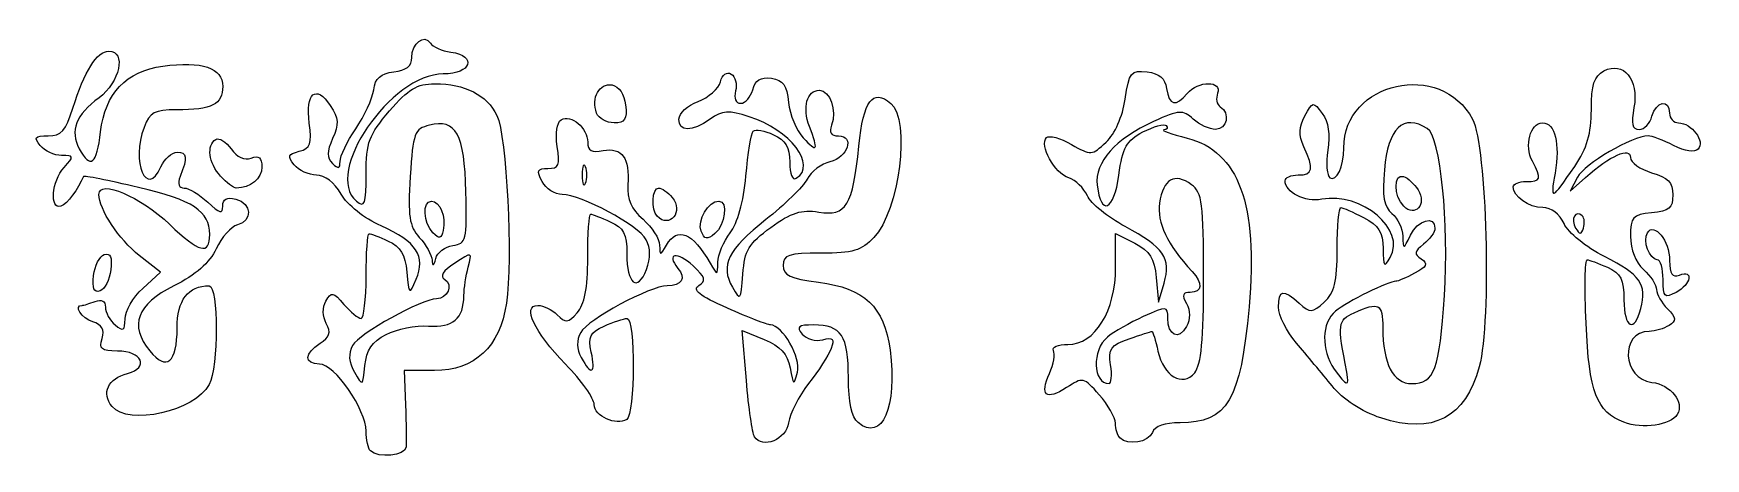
# Model space of a CAD drawing. Extents: x 0 to 257, y 1 to 66.
import ezdxf

# ---------------------------------------------------------------- set-up
doc = ezdxf.new("R2010")
doc.units = 0
doc.layers.add('Image', color=7, linetype='CONTINUOUS')

msp = doc.modelspace()

# ---------------------------------------------------------------- linework, layer by layer
at = {"layer": 'Image', "color": 7}
for points in [[(86.361626, 53.5)], [(28.654988, 43.828741)], [(84.662281, 45.25)], [(210.2, 39.2)], [(95.666667, 37.666667)], [(237.60417, 37.729198)], [(61.25, 35.141397)], [(102.39996, 35.400111)], [(64.311481, 33.188506)], [(9.173062, 28.563902)], [(250, 27.964816)], [(54.073567, 19.538043)], [(165.23249, 14.869296)], [(201.46978, 13.75)], [(12.010569, 8.487265)], [(206.71012, 6.729199)], [(243.98806, 6.062132)], [(110.58894, 3.856098)], [(166.66667, 3.666667)], [(51.666664, 1.666667)]]:
    msp.add_lwpolyline(points, close=True, dxfattribs=at)
for points in [[(236.84733, 43.652589), (235.72857, 41.5), (238.11428, 43.625037)], [(166, 29.83756), (166, 35.05136), (168.93929, 33.531392)], [(16.710575, 26.607574), (19.42115, 29.11965), (16.190754, 31.647816)], [(172.22633, 28.255712), (172.57406, 24.5), (173.43429, 27.404777)], [(109.34235, 12.478268), (108.69554, 20.129968), (112.09777, 18.742258)], [(61.484521, 14), (56.815195, 14), (57.031676, 8.75)]]:
    msp.add_lwpolyline(points, dxfattribs=at)
for points in [[(58, 62.007405), (58, 64.20767), (59.939632, 65.713343), (60.861803, 64.22893)], [(60.861803, 64.22893), (61.212812, 63.663915), (62.625, 63.043763), (64, 62.850815)], [(5.997852, 54.25), (7.744113, 59.881088), (9.713555, 63), (11.523053, 63)], [(11.523053, 63), (14.235114, 63), (13.225054, 58.226264), (10.010061, 55.849317)], [(55.25, 59.816422), (57.159461, 60.03613), (58, 60.705805), (58, 62.007405)], [(64, 62.850815), (68.092901, 62.276474), (67.133959, 59.5), (62.842692, 59.5)], [(201, 48.131447), (201, 58.319953), (215.95472, 61.667718), (220.76175, 52.555315)], [(10.260377, 50.617702), (10.922749, 56.494252), (14.185744, 59.94697), (19.787018, 60.698259)], [(19.787018, 60.698259), (25.856075, 61.51229), (29, 60.450894), (29, 57.587937)], [(62.842692, 59.5), (54.795545, 59.5), (44.367463, 44.259627), (49.5, 40)], [(52.155218, 57.057462), (52.411305, 58.871661), (53.207433, 59.581399), (55.25, 59.816422)], [(105.3669, 58.295019), (105.6616, 59.421949), (106.33733, 59.909554), (107.01981, 59.487757)], [(107.01981, 59.487757), (107.65474, 59.095346), (107.95216, 57.925069), (107.68074, 56.887141)], [(110.31044, 57.079108), (110.70127, 58.573644), (111.50726, 59.065683), (113.17707, 58.829108)], [(167.46848, 55.638384), (168.08854, 59.773262), (168.34738, 60.095381), (170.82022, 59.809647)], [(170.82022, 59.809647), (172.71867, 59.590282), (173.59317, 58.843983), (173.81955, 57.25)], [(239, 54.009225), (239, 57.847178), (239.42471, 59.15693), (240.93055, 59.962834)], [(240.93055, 59.962834), (243.92038, 61.562941), (246.33799, 58.615195), (245.53711, 54.346144)], [(29, 57.587937), (29, 54.82824), (27.359525, 54), (21.893462, 54)], [(42.278675, 51.958992), (41.659935, 56.572037), (43.320907, 57.96606), (45.490595, 54.654698)], [(49.405218, 51.075328), (50.728088, 53.022106), (51.965588, 55.714066), (52.155218, 57.057462)], [(54.577923, 53.820001), (57.466153, 57.194248), (58.806429, 58), (61.53087, 58)], [(61.53087, 58), (66.161377, 58), (69.536038, 56.279555), (71.064319, 53.139728)], [(86.361626, 53.5), (85.477036, 55.805205), (86.792999, 58.185923), (88.746976, 57.815356)], [(88.746976, 57.815356), (89.805588, 57.614593), (90.625342, 56.396949), (90.816422, 54.741449)], [(101.93421, 55.281267), (103.54802, 55.890414), (105.09273, 57.246602), (105.3669, 58.295019)], [(107.68074, 56.887141), (107.38546, 55.757988), (107.70528, 55), (108.47699, 55)], [(108.47699, 55), (109.18635, 55), (110.0114, 55.935599), (110.31044, 57.079108)], [(113.17707, 58.829108), (115.00191, 58.570569), (115.5691, 57.777521), (115.82226, 55.130622)], [(119.02805, 51.426216), (117.90661, 54.375837), (118.61825, 57), (120.5396, 57)], [(120.5396, 57), (122.17014, 57), (123.26835, 53.862896), (122.41569, 51.640877)], [(126.60432, 48.442166), (127.32044, 55.431904), (128.7239, 57.303959), (131.51273, 54.989431)], [(173.81955, 57.25), (174.19099, 54.634635), (175.24551, 54.385964), (177, 56.5)], [(177, 56.5), (178.65292, 58.491643), (182.41257, 58.517532), (181.65066, 56.532025)], [(181.65066, 56.532025), (181.34084, 55.724639), (181.51769, 54.798081), (182.04367, 54.473008)], [(2.217496, 50), (4.241012, 50), (4.914782, 50.757474), (5.997852, 54.25)], [(10.010061, 55.849317), (6.436731, 53.20744), (5.502265, 50.798544), (6.979785, 48.037773)], [(21.893462, 54), (18.533043, 54), (17.799326, 53.602386), (16.927283, 51.308739)], [(45.490595, 54.654698), (46.789446, 52.6724), (46.855175, 51.776251), (45.861653, 49.595706)], [(90.816422, 54.741449), (91.072421, 52.523505), (90.732249, 52), (89.035038, 52)], [(99, 52.586864), (99, 53.459639), (100.32039, 54.672121), (101.93421, 55.281267)], [(109.77023, 52.947716), (106.64655, 53.947731), (105.67602, 53.886497), (103.79773, 52.570888)], [(115.82226, 55.130622), (115.99951, 53.277465), (117.01201, 50.830112), (118.07226, 49.692061)], [(131.51273, 54.989431), (134.57411, 52.448715), (132.81813, 38.564211), (128.9092, 34.403345)], [(164.54418, 49.041504), (165.89847, 50.313791), (167.06445, 52.944112), (167.46848, 55.638384)], [(177.90904, 52.582316), (176.3101, 54.029336), (175.79034, 53.998198), (171.8303, 52.218151)], [(182.04367, 54.473008), (183.63076, 53.492133), (183.11775, 51), (181.32874, 51)], [(195.02875, 53.053728), (196.23454, 55.306759), (196.29674, 55.315521), (197.70153, 53.430221)], [(236.44273, 45.320477), (238.3287, 48.099599), (239, 50.380464), (239, 54.009225)], [(245.53711, 54.346144), (245.06316, 51.819776), (245.25939, 51), (246.33806, 51)], [(248.28975, 53), (248.89755, 55.324239), (251, 55.712109), (251, 53.5)], [(40.728503, 47.639253), (42.471989, 48.095185), (42.708515, 48.754294), (42.278675, 51.958992)], [(51, 44.197557), (51, 48.994556), (51.424324, 50.13573), (54.577923, 53.820001)], [(60.698014, 51.639054), (58.411838, 51.065261), (58.192321, 50.475122), (57.766978, 43.759404)], [(66.307271, 41.407014), (66.090446, 50.302642), (64.794218, 52.667136), (60.698014, 51.639054)], [(71.064319, 53.139728), (72.569636, 50.047082), (73.533278, 31.041823), (72.525514, 24.321572)], [(80.326918, 48.372868), (79.99696, 50.40616), (80.237908, 52.029002), (80.933593, 52.458958)], [(80.933593, 52.458958), (82.445043, 53.393086), (85, 51.22999), (85, 49.016227)], [(89.035038, 52), (87.881244, 52), (86.678209, 52.675), (86.361626, 53.5)], [(103.79773, 52.570888), (100.92779, 50.560693), (99, 50.567118), (99, 52.586864)], [(117, 43.500013), (120.23767, 45.501001), (116.08653, 50.925619), (109.77023, 52.947716)], [(118.07226, 49.692061), (120.24006, 47.365202), (120.43652, 47.721658), (119.02805, 51.426216)], [(122.41569, 51.640877), (121.98591, 50.520908), (122.31945, 50), (123.46634, 50)], [(171.8303, 52.218151), (165.97976, 49.588318), (162.76006, 45.948301), (163.17353, 42.431267)], [(170.19015, 50.598331), (171.83779, 51.450359), (173.44404, 51.889291), (173.7596, 51.573736)], [(173.7596, 51.573736), (174.07515, 51.258181), (173.92083, 50.963785), (173.41667, 50.919523)], [(181.32874, 51), (180.40955, 51), (178.87068, 51.712042), (177.90904, 52.582316)], [(194.89712, 48.326454), (194.07238, 50.136568), (194.10557, 51.328748), (195.02875, 53.053728)], [(197.70153, 53.430221), (198.64912, 52.158503), (198.94462, 50.241262), (198.56773, 47.810356)], [(213.82551, 51.129004), (210.1468, 53.4613), (207.76177, 51.172404), (207.23355, 44.802752)], [(220.76175, 52.555315), (222.95348, 48.400571), (223.68485, 21.69415), (221.80125, 14.597244)], [(229.9446, 46.103514), (228.67371, 48.478194), (229.60271, 52), (231.5, 52)], [(231.5, 52), (233.41834, 52), (234.22753, 48.753636), (233.42085, 44.293713)], [(246.33806, 51), (247.12383, 51), (248.00209, 51.9), (248.28975, 53)], [(251, 53.5), (251, 52.675), (251.6199, 52), (252.37756, 52)], [(252.37756, 52), (254.3632, 52), (256.51948, 49.119479), (255.3839, 47.983902)], [(1, 48.5), (-0.049246, 49.764265), (0.142091, 50), (2.217496, 50)], [(6.979785, 48.037773), (8.695094, 44.832689), (9.697145, 45.620724), (10.260377, 50.617702)], [(16.927283, 51.308739), (14.910223, 46.00347), (17.341229, 40.299869), (19.511256, 45.246248)], [(28.654988, 43.828741), (26.831826, 45.843312), (26.482422, 48.562085), (27.931578, 49.457713)], [(27.931578, 49.457713), (28.443946, 49.774374), (29.505874, 49.115851), (30.291418, 47.99433)], [(45.861653, 49.595706), (44.938076, 47.568676), (44.92996, 46.67004), (45.827123, 45.772874)], [(47, 46.067865), (47, 46.875192), (48.082348, 49.128549), (49.405218, 51.075328)], [(85, 49.016227), (85, 47.723455), (85.611303, 47.394202), (87.382783, 47.732842)], [(109.26517, 43.829016), (109.57289, 47.309967), (110.08722, 50.420565), (110.40811, 50.741456)], [(110.40811, 50.741456), (110.729, 51.062347), (112.11845, 50.811446), (113.49577, 50.183892)], [(113.49577, 50.183892), (115.37918, 49.325754), (116, 48.27922), (116, 45.962435)], [(123.46634, 50), (125.99931, 50), (124.90722, 46.686301), (122.16055, 46.0379)], [(158.79605, 43.564733), (156.6639, 44.241448), (154.26667, 48.600005), (155.40212, 49.73545)], [(155.40212, 49.73545), (155.80196, 50.135298), (157.51572, 49.66664), (159.21047, 48.69399)], [(159.21047, 48.69399), (162.20781, 46.973754), (162.35325, 46.98323), (164.54418, 49.041504)], [(166.49654, 43.974822), (167.08712, 48.268869), (167.65511, 49.287411), (170.19015, 50.598331)], [(173.41667, 50.919523), (172.9125, 50.875263), (174.51089, 50.312761), (176.96864, 49.669523)], [(176.96864, 49.669523), (184.91765, 47.589123), (187.88903, 39.50127), (186.47238, 23.801032)], [(216.46006, 25.501602), (217.19406, 36.696048), (215.84173, 49.850721), (213.82551, 51.129004)], [(247.70142, 50), (245.30932, 50), (237.89184, 45.6623), (236.84733, 43.652589)], [(251.61198, 48.526284), (250.04965, 49.336828), (248.2899, 50), (247.70142, 50)], [(4.277432, 47), (3.159534, 47), (1.684689, 47.675), (1, 48.5)], [(4.654988, 45.171259), (6.206737, 46.885923), (6.183185, 47), (4.277432, 47)], [(19.511256, 45.246248), (20.055065, 46.485812), (21.175, 47.5), (22, 47.5)], [(22, 47.5), (23.547215, 47.5), (23.639189, 46.761613), (22.467103, 43.75)], [(30.291418, 47.99433), (31.190921, 46.710109), (32.326885, 46.188207), (33.35984, 46.584589)], [(33.35984, 46.584589), (34.543129, 47.03866), (35, 46.656873), (35, 45.213978)], [(39.957994, 45.550615), (38.873909, 46.856857), (38.995339, 47.18602), (40.728503, 47.639253)], [(78.901946, 45), (80.583376, 45), (80.793535, 45.497441), (80.326918, 48.372868)], [(87.382783, 47.732842), (90.263584, 48.283542), (91.451722, 46.637717), (91.171983, 42.483989)], [(120.45487, 38.31361), (124.68326, 37.627437), (125.66137, 39.238443), (126.60432, 48.442166)], [(194, 44), (196.27881, 44), (196.46321, 44.889262), (194.89712, 48.326454)], [(198.56773, 47.810356), (198.25309, 45.781052), (198.39949, 43.871136), (198.89305, 43.566099)], [(198.89305, 43.566099), (199.92557, 42.927966), (201, 45.256043), (201, 48.131447)], [(238.11428, 43.625037), (241.88374, 46.982616), (245, 48.365126), (245, 46.679844)], [(245, 46.679844), (245, 45.915056), (246.4625, 44.869881), (248.25, 44.357233)], [(255.3839, 47.983902), (254.80879, 47.408789), (253.36608, 47.616242), (251.61198, 48.526284)], [(4.178557, 39.226186), (2.398363, 38.632788), (2.754012, 43.070705), (4.654988, 45.171259)], [(7.606787, 43.773454), (6.85626, 41.851548), (5.1114, 39.537133), (4.178557, 39.226186)], [(16.062064, 42.102963), (11.470395, 43.172132), (7.66552, 43.923853), (7.606787, 43.773454)], [(22.467103, 43.75), (22.033026, 42.634662), (22.254779, 42), (23.07856, 42)], [(31.0732, 42), (30.653426, 42), (29.565231, 42.822933), (28.654988, 43.828741)], [(35, 45.213978), (35, 43.436453), (33.244959, 42), (31.0732, 42)], [(43.372445, 43.993677), (42.202289, 43.997177), (40.665786, 44.697777), (39.957994, 45.550615)], [(47.15167, 41.083968), (46.143811, 42.855632), (44.670692, 43.989819), (43.372445, 43.993677)], [(45.827123, 45.772874), (46.724291, 44.875709), (47, 44.945052), (47, 46.067865)], [(49.5, 40), (50.802084, 38.919366), (51, 39.473209), (51, 44.197557)], [(57.766978, 43.759404), (57.382671, 37.691612), (57.610281, 36.161126), (59.1536, 34.435549)], [(78, 43), (77.097802, 44.685773), (77.23951, 45), (78.901946, 45)], [(84.662281, 45.25), (84.384868, 45.9375), (84.157895, 45.375), (84.157895, 44)], [(84.157895, 44), (84.157895, 42.625), (84.384868, 42.0625), (84.662281, 42.75)], [(84.662281, 42.75), (84.939693, 43.4375), (84.939693, 44.5625), (84.662281, 45.25)], [(106.85283, 35.115154), (108.00081, 36.592769), (108.91851, 39.907681), (109.26517, 43.829016)], [(116, 45.962435), (116, 44.163442), (116.416, 43.13908), (117, 43.500013)], [(122.16055, 46.0379), (120.87962, 45.735515), (119.30699, 44.52799), (118.6658, 43.354511)], [(163.17353, 42.431267), (163.74218, 37.594186), (165.74706, 38.525461), (166.49654, 43.974822)], [(177.6528, 42.510524), (175.05675, 44.410777), (173.28542, 43.398054), (172.74318, 39.703538)], [(192, 43.122445), (192, 43.6051), (192.9, 44), (194, 44)], [(207.23355, 44.802752), (206.8921, 40.685301), (207.16455, 39.108315), (208.39364, 38.088268)], [(210.2, 39.2), (208.65329, 40.746712), (208.63669, 44.287771), (210.1786, 43.773814)], [(210.1786, 43.773814), (210.8268, 43.557745), (211.82919, 42.632631), (212.40612, 41.718005)], [(229, 43), (231.29099, 43), (231.40503, 43.374684), (229.9446, 46.103514)], [(233.42085, 44.293713), (232.64315, 39.993957), (232.88347, 40.075613), (236.44273, 45.320477)], [(248.25, 44.357233), (250.78449, 43.63035), (251.5, 42.882996), (251.5, 40.962573)], [(10, 41.029795), (10, 43.391506), (16.414054, 40.672937), (20.833555, 36.43804)], [(27, 34.867887), (27, 38.446847), (24.412095, 40.158659), (16.062064, 42.102963)], [(23.07856, 42), (23.789456, 42), (25.412601, 41.021559), (26.685549, 39.825686)], [(53.316146, 36.184352), (50.693837, 37.344324), (48.111425, 39.396863), (47.15167, 41.083968)], [(64.311481, 33.188506), (66.371282, 33.481679), (66.488665, 33.965052), (66.307271, 41.407014)], [(81.068427, 41), (79.969495, 41), (78.588702, 41.9), (78, 43)], [(91.171983, 42.483989), (91.022216, 40.260152), (91.670679, 38.777523), (93.48188, 37.202704)], [(95.666667, 37.666667), (94.689595, 38.643739), (94.852933, 42), (95.877555, 42)], [(95.877555, 42), (96.360211, 42), (97.298951, 41.344712), (97.963645, 40.543805)], [(118.6658, 43.354511), (118.02461, 42.181032), (115.17355, 39.389237), (112.3301, 37.150521)], [(161.66972, 40.814156), (161.14408, 41.992168), (159.85092, 43.229927), (158.79605, 43.564733)], [(179.5, 28.231627), (179.5, 39.647328), (179.28407, 41.316471), (177.6528, 42.510524)], [(197.63817, 40.271164), (195.07075, 39.780371), (192, 41.33328), (192, 43.122445)], [(208.14119, 31.359159), (210.61458, 35.615511), (203.7507, 41.439647), (197.63817, 40.271164)], [(212.40612, 41.718005), (213.79064, 39.523029), (211.96301, 37.43699), (210.2, 39.2)], [(227, 42.2), (227, 42.64), (227.9, 43), (229, 43)], [(231.53948, 39), (229.40023, 39), (227, 40.691983), (227, 42.2)], [(16.190754, 31.647816), (13.055603, 34.10144), (10, 38.732153), (10, 41.029795)], [(26.685549, 39.825686), (28.544989, 38.078833), (29, 37.96213), (29, 39.232066)], [(29, 39.232066), (29, 40.320431), (29.622928, 40.649861), (31, 40.289749)], [(31, 40.289749), (33.46487, 39.645171), (33.633349, 36.983692), (31.25, 36.340461)], [(61.25, 35.141397), (59.741103, 36.660679), (59.590849, 40), (61.031385, 40)], [(61.031385, 40), (62.325487, 40), (63.275258, 37.62967), (62.834574, 35.49981)], [(93.964235, 34.066824), (92.769852, 36.298552), (84.02509, 41), (81.068427, 41)], [(97.963645, 40.543805), (99.739948, 38.403491), (97.604567, 35.728766), (95.666667, 37.666667)], [(102.39996, 35.400111), (101.76769, 37.047778), (103.51499, 40), (105.12244, 40)], [(105.12244, 40), (106.56354, 40), (106.11582, 36.341011), (104.51183, 35.009821)], [(113.11096, 35.965421), (116.25984, 38.246454), (117.81145, 38.742578), (120.45487, 38.31361)], [(167.4687, 36.086158), (164.80491, 37.508546), (162.19537, 39.636145), (161.66972, 40.814156)], [(172.74318, 39.703538), (172.30268, 36.702212), (173.89447, 33.364646), (177.75, 29.205559)], [(200, 32.654988), (200, 36.144744), (200.24735, 39), (200.54966, 39)], [(200.54966, 39), (200.85197, 39), (202.42697, 38.313444), (204.04966, 37.47432)], [(234.80163, 36.536028), (234.11772, 38.037057), (232.84284, 39), (231.53948, 39)], [(237.60417, 37.729167), (236.58765, 38.745682), (235.74892, 37.215275), (236.58295, 35.865785)], [(251.5, 40.962573), (251.5, 38.915231), (250.952, 38.447163), (248.25, 38.186642)], [(20.833555, 36.43804), (25.396198, 32.065979), (27, 31.657605), (27, 34.867887)], [(31.25, 36.340461), (30.2875, 36.080696), (28.825, 34.435325), (28, 32.684081)], [(58.674693, 28), (60.204953, 31.513076), (58.708153, 33.799213), (53.316146, 36.184352)], [(85, 31.328741), (85, 34.997933), (85.203826, 38), (85.452947, 38)], [(85.452947, 38), (85.702068, 38), (87.052068, 37.477768), (88.452947, 36.839485)], [(88.452947, 36.839485), (90.52854, 35.893782), (91, 34.979204), (91, 31.898502)], [(93.48188, 37.202704), (94.866846, 35.998491), (96.013684, 34.222751), (96.030409, 33.256613)], [(97.080099, 33.250013), (98.759938, 36.134122), (101.08088, 35.182101), (103.78436, 30.500013)], [(112.3301, 37.150521), (106.51059, 32.568668), (105.2953, 30.116383), (107.1946, 26.787773)], [(108.80929, 28.786677), (109.07573, 32.47947), (109.67169, 33.474026), (113.11096, 35.965421)], [(173.43429, 27.404777), (174.56639, 31.227618), (173.40649, 32.915567), (167.4687, 36.086158)], [(204.04966, 37.47432), (206.37719, 36.270708), (207.00642, 35.267991), (207.03041, 32.72432)], [(208.39364, 38.088268), (209.27714, 37.355031), (210.03046, 35.797711), (210.06768, 34.627555)], [(211.22049, 34.75), (212.3452, 37.082051), (215, 37.861907), (215, 35.860243)], [(241.00913, 31.495373), (238.18632, 32.9258), (235.42487, 35.168172), (234.80163, 36.536028)], [(237.78725, 35.861785), (238.01885, 36.55657), (237.93646, 37.396906), (237.60417, 37.729198)], [(248.25, 38.186642), (245.30723, 37.902905), (245, 37.563063), (245, 34.591629)], [(247.58578, 35.1388), (248.63166, 36.83106), (251, 33.896929), (251, 30.90894)], [(51, 28.5), (51, 32.075), (51.203826, 35), (51.452947, 35)], [(51.452947, 35), (51.702068, 35), (53.028571, 34.488474), (54.400733, 33.863275)], [(54.400733, 33.863275), (56.263102, 33.014723), (56.983051, 31.810545), (57.240645, 29.113275)], [(59.1536, 34.435549), (60.16912, 33.300101), (61.052201, 31.725101), (61.116001, 30.935549)], [(62.834574, 35.49981), (62.565919, 34.201383), (62.253721, 34.130768), (61.25, 35.141397)], [(94.002015, 29.505301), (94.675184, 31.275869), (94.662881, 32.761395), (93.964235, 34.066824)], [(104.51183, 35.009821), (103.30601, 34.009079), (102.90533, 34.083128), (102.39996, 35.400111)], [(104.96959, 30.615154), (104.98629, 31.778482), (105.83377, 33.803482), (106.85283, 35.115154)], [(128.9092, 34.403345), (127.02617, 32.398956), (125.68431, 32), (120.82569, 32)], [(168.93929, 33.531392), (171.26197, 32.330288), (171.95154, 31.223539), (172.22633, 28.255712)], [(210.06768, 34.627555), (210.13458, 32.525807), (210.14848, 32.527293), (211.22049, 34.75)], [(213.25, 33.379246), (211.80112, 32.268791), (211.73833, 31.881163), (212.8851, 31.12649)], [(215, 35.860243), (215, 35.233376), (214.2125, 34.116927), (213.25, 33.379246)], [(236.58295, 35.865785), (237.21298, 34.846368), (237.44853, 34.845579), (237.78725, 35.861785)], [(245, 34.591629), (245, 32.579967), (245.77399, 30.609519), (247, 29.5)], [(249.10699, 31), (247.91679, 31), (246.83944, 33.931195), (247.58578, 35.1388)], [(9.173062, 28.563902), (9.352878, 30.093925), (10.097122, 31.542006), (10.826938, 31.781861)], [(10.826938, 31.781861), (11.762172, 32.089225), (12.057366, 31.396768), (11.826938, 29.436098)], [(28, 32.684081), (27.001124, 30.563746), (24.829587, 28.664794), (21.5, 27)], [(61.116001, 30.935549), (61.195271, 29.954528), (61.373052, 30.03462), (61.677483, 31.188506)], [(61.677483, 31.188506), (61.922497, 32.117184), (63.107796, 33.017184), (64.311481, 33.188506)], [(66.661678, 29.870041), (67.294185, 32.233132), (67.288105, 32.23488), (64.588355, 30.465935)], [(83.384708, 22.872604), (84.531981, 24.140326), (85, 26.59043), (85, 31.328741)], [(91, 31.898502), (91, 27.263948), (92.649807, 25.948725), (94.002015, 29.505301)], [(96.030409, 33.256613), (96.059339, 31.585402), (96.110369, 31.585081), (97.080099, 33.250013)], [(101.17049, 30.055796), (98.74471, 32.315749), (96.908402, 32.020221), (98.848823, 29.682157)], [(120.82569, 32), (115.78538, 32), (115, 31.745906), (115, 30.115223)], [(198, 24.5), (199.59969, 25.947698), (200, 27.579967), (200, 32.654988)], [(207.03041, 32.72432), (207.05681, 29.928661), (207.20445, 29.747168), (208.14119, 31.359159)], [(212.8851, 31.12649), (213.98514, 30.402566), (213.77934, 29.952274), (211.8851, 28.938507)], [(238.18416, 21.25), (237.95494, 26.6125), (238.02355, 31), (238.33664, 31)], [(238.33664, 31), (238.64973, 31), (240.05207, 30.477768), (241.45295, 29.839485)], [(246.58879, 23.497764), (247.53859, 27.282033), (246.56229, 28.681357), (241.00913, 31.495373)], [(250, 27.964816), (250, 29.634167), (249.59814, 31), (249.10699, 31)], [(251, 30.90894), (251, 28.789853), (251.38319, 28.209814), (252.5, 28.638374)], [(10.173062, 26.218139), (9.237829, 25.910775), (8.942634, 26.603232), (9.173062, 28.563902)], [(11.826938, 29.436098), (11.647122, 27.906075), (10.902878, 26.457994), (10.173062, 26.218139)], [(50.222241, 22), (50.650008, 22), (51, 24.925), (51, 28.5)], [(57.240645, 29.113275), (57.578592, 25.574613), (57.608205, 25.551624), (58.674693, 28)], [(64.588355, 30.465935), (62.75376, 29.263863), (62.263665, 28.45508), (63.068447, 27.957697)], [(65.998342, 25.5), (66.014272, 26.6), (66.312775, 28.566519), (66.661678, 29.870041)], [(98.848823, 29.682157), (100.12207, 28.147988), (99.409085, 27), (97.183005, 27)], [(102.04458, 27.027554), (103.22037, 27.754228), (103.06567, 28.290163), (101.17049, 30.055796)], [(103.78436, 30.500013), (104.92422, 28.525928), (104.93958, 28.52742), (104.96959, 30.615154)], [(107.1946, 26.787773), (108.43623, 24.611759), (108.51511, 24.709407), (108.80929, 28.786677)], [(115, 30.115223), (115, 28.583705), (116.01706, 28.103374), (120.4264, 27.552463)], [(158.69098, 18.006833), (162.85448, 18.016961), (166, 23.108451), (166, 29.83756)], [(177.75, 29.205559), (179.44999, 27.371725), (179.32175, 26), (177.45031, 26)], [(178.14499, 13.673433), (179.13099, 14.86055), (179.5, 18.825252), (179.5, 28.231627)], [(211.8851, 28.938507), (210.57329, 28.236451), (209.275, 27.677154), (209, 27.695625)], [(241.45295, 29.839485), (243.53859, 28.889203), (244, 27.98343), (244, 24.839485)], [(247, 29.5), (248.1, 28.504514), (249, 27.116912), (249, 26.416441)], [(252.5, 28.638374), (254.74005, 29.497963), (254.3116, 27.237131), (252, 26)], [(14, 21.925304), (14, 23.118911), (15.219759, 25.225932), (16.710575, 26.607574)], [(21.5, 27), (15.785646, 24.142823), (14.599432, 20.951197), (17.78825, 17.013173)], [(22, 20.523833), (22, 24.820423), (23.660643, 27), (26.934259, 27)], [(26.934259, 27), (28.349243, 27), (28.337072, 14.498341), (26.919509, 11.8496)], [(44.834449, 24.668658), (45.659062, 26.14216), (45.942988, 26.089448), (47.598965, 24.155408)], [(63.068447, 27.957697), (64.399396, 27.135126), (63.476973, 25), (61.790655, 25)], [(97.183005, 27), (94.609187, 27), (84.968981, 21.810558), (83.927398, 19.864343)], [(106.43241, 23.572309), (102.12904, 25.475464), (100.9876, 26.374304), (102.04458, 27.027554)], [(120.4264, 27.552463), (127.4551, 26.674284), (130.50575, 23.783517), (131.38306, 17.170007)], [(177.45031, 26), (176.27684, 26), (176.13487, 25.581422), (176.86552, 24.275823)], [(191, 23.722861), (191, 26.430356), (191.71252, 26.570141), (194.17126, 24.345012)], [(209, 27.695625), (207.99207, 27.763325), (201.44918, 24.537084), (199.75, 23.134528)], [(249, 26.416441), (249, 25.71597), (249.74798, 24.394876), (250.66218, 23.480678)], [(252, 26), (250.20419, 25.038912), (250, 25.23951), (250, 27.964816)], [(9.04179, 21.486736), (7.335176, 22.028395), (6.061511, 24), (7.418213, 24)], [(7.418213, 24), (7.648229, 24), (8.548229, 24.273145), (9.418212, 24.606989)], [(9.418212, 24.606989), (10.422841, 24.992501), (11, 24.672301), (11, 23.729434)], [(11, 23.729434), (11, 22.912934), (11.675, 21.684689), (12.5, 21)], [(44.887609, 21.210008), (44.288328, 22.329775), (44.267938, 23.656359), (44.834449, 24.668658)], [(47.598965, 24.155408), (48.613999, 22.969934), (49.794473, 22), (50.222241, 22)], [(61.790655, 25), (59.52544, 25), (49.883861, 19.65151), (48.927398, 17.864343)], [(60.57174, 20.822107), (64.338522, 20.568428), (65.946997, 21.954981), (65.998342, 25.5)], [(72.525514, 24.321572), (71.519159, 17.610719), (67.65677, 14), (61.484521, 14)], [(81.606266, 14.965651), (76.772469, 19.954147), (74.871393, 24), (77.361184, 24)], [(77.361184, 24), (78.183961, 24), (79.512404, 23.344738), (80.31328, 22.543863)], [(113.05185, 21), (112.61021, 21), (109.63146, 22.157539), (106.43241, 23.572309)], [(174, 22.042838), (174, 23.9016), (173.87133, 23.909509), (170.25, 22.273337)], [(186.47238, 23.801032), (185.17407, 9.412206), (183.14452, 6), (175.88448, 6)], [(176.86552, 24.275823), (177.48545, 23.168059), (177.48528, 21.906755), (176.86503, 20.747815)], [(193.75, 18.214947), (192.2375, 19.991873), (191, 22.470435), (191, 23.722861)], [(194.17126, 24.345012), (195.87592, 22.802317), (196.1357, 22.812833), (198, 24.5)], [(199.75, 23.134528), (197.58169, 21.344738), (197.49117, 17.171464), (199.5567, 14.222506)], [(202.59939, 22.86333), (206.40577, 24.597632), (207, 24.287292), (207, 20.5651)], [(211.44007, 12), (214.93308, 12), (215.71219, 14.09545), (216.46006, 25.501602)], [(244, 24.839485), (244, 20.525269), (245.63063, 19.680144), (246.58879, 23.497764)], [(250.66218, 23.480678), (252.06721, 22.075649), (252.10589, 21.680201), (250.91218, 20.924562)], [(10.474402, 18.919349), (10.910052, 20.291961), (10.501965, 21.023295), (9.04179, 21.486736)], [(12.5, 21), (13.754965, 19.958471), (14, 20.109626), (14, 21.925304)], [(43.929884, 18.188284), (45.408429, 19.11165), (45.63241, 19.818335), (44.887609, 21.210008)], [(54.073567, 19.538043), (55.69373, 20.375862), (58.617908, 20.953691), (60.57174, 20.822107)], [(80.31328, 22.543863), (81.588129, 21.269014), (81.970519, 21.309942), (83.384708, 22.872604)], [(85.539276, 16.821178), (85.020109, 19.184929), (85.339136, 19.833491), (87.506874, 20.821178)], [(87.506874, 20.821178), (88.929851, 21.46953), (90.522932, 22), (91.047053, 22)], [(91.047053, 22), (92.326544, 22), (92.273405, 7.287008), (90.991053, 6.494469)], [(117.19165, 13.738112), (117.78992, 15.915724), (114.89152, 21), (113.05185, 21)], [(119.67756, 21), (117.28921, 21), (116.96696, 20.744731), (117.91432, 19.603235)], [(125, 12.922445), (125, 19.324366), (123.89589, 21), (119.67756, 21)], [(170.25, 22.273337), (168.1875, 21.341469), (165.7125, 19.929005), (164.75, 19.134528)], [(176.86503, 20.747815), (175.70704, 18.584078), (174, 19.355676), (174, 22.042838)], [(201.46978, 13.75), (200.00107, 21.243719), (200.05832, 21.70554), (202.59939, 22.86333)], [(207, 20.5651), (207, 15.054382), (208.58336, 12), (211.44007, 12)], [(243.98806, 6.062132), (239.80917, 7.635622), (238.63476, 10.708851), (238.18416, 21.25)], [(250.91218, 20.924562), (250.13548, 20.432897), (248.7676, 20.023735), (247.87244, 20.015313)], [(12.825624, 17), (10.361765, 17), (9.967401, 17.321928), (10.474402, 18.919349)], [(17.78825, 17.013173), (20.361766, 13.835015), (22, 15.200548), (22, 20.523833)], [(43.867114, 15), (41.443555, 15), (41.476155, 16.655906), (43.929884, 18.188284)], [(50.813908, 14.757368), (51.047898, 17.185443), (51.877774, 18.402554), (54.073567, 19.538043)], [(83.927398, 19.864343), (83.253201, 18.604594), (83.276745, 17.351414), (84, 16)], [(112.09777, 18.742258), (114.60144, 17.721055), (115.64219, 16.581431), (116.03837, 14.427275)], [(117.91432, 19.603235), (118.55189, 18.835014), (119.96368, 18.439247), (121.05163, 18.723753)], [(121.05163, 18.723753), (122.64897, 19.141466), (122.89545, 18.880987), (122.33212, 17.370518)], [(156.45369, 17.074936), (156.13924, 17.583721), (157.14602, 18.003075), (158.69098, 18.006833)], [(164.75, 19.134528), (162.31231, 17.122383), (162.48711, 12), (164.99347, 12)], [(165.23249, 14.869296), (164.86678, 17.36102), (165.23849, 17.887382), (168.05491, 18.869296)], [(168.05491, 18.869296), (169.83885, 19.491183), (171.42054, 20), (171.56977, 20)], [(171.56977, 20), (171.71899, 20), (172.13842, 18.646257), (172.50183, 16.991683)], [(199.21012, 11.650489), (197.71956, 13.484014), (195.2625, 16.43802), (193.75, 18.214947)], [(247.87244, 20.015313), (243.33665, 19.972643), (243.72344, 12.716626), (248.28993, 12.183541)], [(14.390607, 13.5619), (17.794926, 14.41633), (16.618869, 17), (12.825624, 17)], [(48.927398, 17.864343), (48.227932, 16.557378), (48.313861, 15.327323), (49.214816, 13.75)], [(84, 16), (85.53004, 13.141094), (86.261814, 13.531484), (85.539276, 16.821178)], [(122.33212, 17.370518), (121.94844, 16.341733), (120.40098, 13.925), (118.89331, 12)], [(131.38306, 17.170007), (132.54369, 8.420744), (130.15199, 2.969118), (126.48727, 6.010569)], [(155.85026, 13.57071), (156.49659, 14.989249), (156.76813, 16.56615), (156.45369, 17.074936)], [(172.50183, 16.991683), (173.35198, 13.120975), (176.26396, 11.408695), (178.14499, 13.673433)], [(12.010569, 8.487265), (10.325823, 10.51726), (11.401979, 12.811802), (14.390607, 13.5619)], [(51, 4.688107), (51, 7.97979), (46.144019, 15), (43.867114, 15)], [(49.214816, 13.75), (50.471954, 11.549101), (50.50685, 11.571085), (50.813908, 14.757368)], [(86, 8.783039), (86, 9.689583), (84.02282, 12.471759), (81.606266, 14.965651)], [(116.03837, 14.427275), (116.53614, 11.720795), (116.62313, 11.668814), (117.19165, 13.738112)], [(126.48727, 6.010569), (125.49048, 6.837824), (125, 9.117286), (125, 12.922445)], [(158.48679, 11.399385), (155.3312, 9.331764), (154.30423, 10.17753), (155.85026, 13.57071)], [(163.48639, 10.284844), (161.11162, 12.983739), (160.95731, 13.018137), (158.48679, 11.399385)], [(164.99347, 12), (165.35655, 12), (165.46411, 13.291183), (165.23249, 14.869296)], [(199.5567, 14.222506), (201.43285, 11.543926), (201.92602, 11.42212), (201.46978, 13.75)], [(221.80125, 14.597244), (219.72553, 6.776484), (214.61161, 4.110245), (206.71012, 6.729199)], [(26.919509, 11.8496), (24.731729, 7.761697), (14.523416, 5.45947), (12.010569, 8.487265)], [(110.58894, 3.856098), (110.25906, 4.389857), (109.69809, 8.269833), (109.34235, 12.478268)], [(118.89331, 12), (117.38564, 10.075), (116.00537, 7.375), (115.82604, 6)], [(165.9684, 5.916667), (165.951, 6.7875), (164.83412, 8.75318), (163.48639, 10.284844)], [(206.71012, 6.729199), (203.72382, 7.719013), (200.89979, 9.572065), (199.21012, 11.650489)], [(248.28993, 12.183541), (251.17206, 11.847084), (253.31805, 9.132644), (252.17021, 7.275402)], [(57.031676, 8.75), (57.150741, 5.8625), (57.192322, 2.9375), (57.124076, 2.25)], [(90.991053, 6.494469), (89.340659, 5.474471), (86, 7.006278), (86, 8.783039)], [(115.82604, 6), (115.48999, 3.423254), (111.79204, 1.909434), (110.58894, 3.856098)], [(166.66667, 3.666667), (166.3, 4.033333), (165.98578, 5.045833), (165.9684, 5.916667)], [(175.88448, 6), (173.5443, 6), (172.00536, 5.456345), (171.63837, 4.5)], [(252.17021, 7.275402), (251.14733, 5.620357), (246.85263, 4.983527), (243.98806, 6.062132)], [(51.666667, 1.666667), (51.3, 2.033333), (51, 3.392981), (51, 4.688107)], [(171.63837, 4.5), (171.05448, 2.978398), (167.88602, 2.447316), (166.66667, 3.666667)], [(57.124076, 2.25), (56.994877, 0.948421), (52.830077, 0.503253), (51.666664, 1.666667)]]:
    msp.add_open_spline(points, degree=3, dxfattribs=at)

doc.saveas('drawing.dxf')
